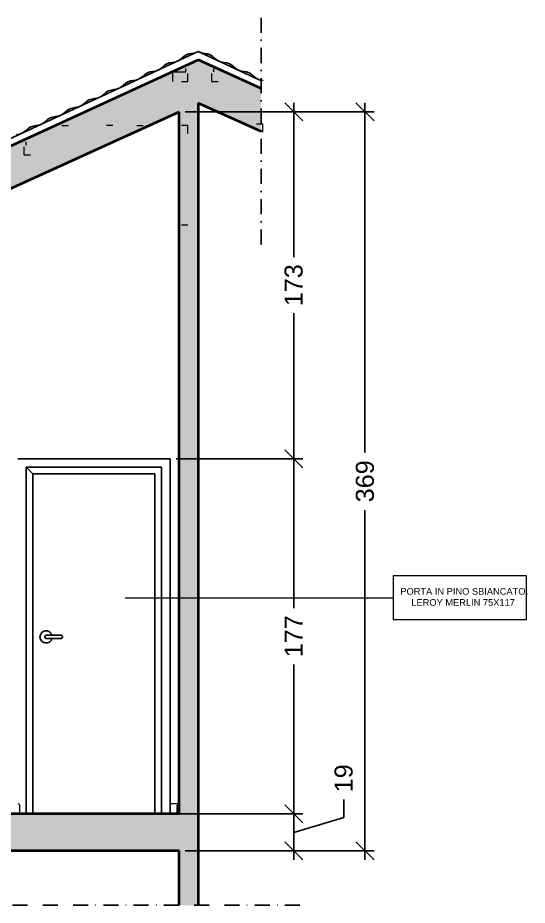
# Model space of a CAD drawing. Header units: inches. Extents: x -449 to 9267, y -5852 to 3388.
# Drawn here: x 505.4 to 759.5, y -859.4 to -416.3 of the extents above; entities that cross this region are included whole.
import ezdxf

# ---------------------------------------------------------------- set-up
doc = ezdxf.new("R2010")
doc.units = ezdxf.units.IN
doc.header["$MEASUREMENT"] = 0
doc.linetypes.add('DASHDOT', pattern=[1, 0.5, -0.25, 0, -0.25])
for name, color, linetype, lineweight in [('A-ANNO-DIMS', 3, 'Continuous', 18), ('A-ANNO-SYMB', 3, 'Continuous', 18), ('A-DETL-MCUT', 4, 'Continuous', 25), ('A-DOOR-FULL', 4, 'Continuous', 25), ('A-FURN', 8, 'Continuous', 18), ('A-SECT-MCUT', 7, 'Continuous', 35), ('A-WALL-STUD', 3, 'Continuous', 18)]:
    doc.layers.add(name, color=color, linetype=linetype, lineweight=lineweight)
doc.layers.add('TRATTEGGIO', color=32, linetype='Continuous')
doc.styles.add('ARIAL', font='Arial.ttf')
doc.styles.get("Standard").update_dxf_attribs({"font": 'Arial.ttf'})
doc.dimstyles.new('TICK_36', dxfattribs={"dimtxt": 3.6, "dimasz": 3.6, "dimexe": 1.8, "dimexo": 1.2, "dimgap": 1.8, "dimtad": 0, "dimdec": 0, "dimzin": 0, "dimdsep": 46, "dimtxsty": 'ARIAL', "dimblk": 'OBLIQUE', "dimcen": 1.8, "dimdle": 1.8, "dimclrd": 256, "dimclrt": 256, "dimadec": 0, "dimazin": 0, "dimtfac": 1, "dimtdec": 0, "dimtmove": 1, "dimatfit": 3, "dimldrblk": 'OPEN90', "dimfxl": 1, "dimtfill": 1, "dimtolj": 1, "dimtzin": 0, "dimarcsym": 0})

# ---------------------------------------------------------------- blocks, each defined once
blk = doc.blocks.new('_Oblique')
at = {"color": 0, "linetype": 'ByBlock', "lineweight": -2}
blk.add_line((-0.5, -0.5), (0.5, 0.5), dxfattribs=at)
blk = doc.blocks.new('*D64')
at = {"layer": 'A-ANNO-DIMS', "lineweight": -2, "transparency": 16777216}
for p, q in [((678.6, -458.69), (678.6, -633.37)), ((678.6, -836.81), (678.6, -662.13))]:
    blk.add_line(p, q, dxfattribs=at)
at = {"layer": 'A-ANNO-DIMS', "color": 0, "lineweight": -2, "transparency": 16777216}
for p, q in [((588.92, -463.19), (683.1, -463.19)), ((588.92, -832.31), (683.1, -832.31))]:
    blk.add_line(p, q, dxfattribs=at)
at = {"layer": 'Defpoints', "color": 0, "transparency": 16777216}
for p in [(585.92, -463.19), (678.6, -463.19), (585.92, -832.31)]:
    blk.add_point(p, dxfattribs=at)
at = {"layer": 'A-ANNO-DIMS', "lineweight": -2, "transparency": 16777216, "xscale": 9, "yscale": 9, "zscale": 9}
for p, rotation in [((678.6, -463.19), 90), ((678.6, -832.31), 270)]:
    blk.add_blockref('_Oblique', p, dxfattribs=dict(at, rotation=rotation))
at = {"layer": 'A-ANNO-DIMS', "transparency": 16777216, "insert": (678.6, -647.75), "char_height": 9, "attachment_point": 5, "rotation": 90, "style": 'ARIAL', "bg_fill": 3, "box_fill_scale": 1.25, "bg_fill_color": 256, "bg_fill_true_color": 13158600, "bg_fill_transparency": 0}
blk.add_mtext('\\A1;369', dxfattribs=at)
blk = doc.blocks.new('_Open90')
at = {"color": 0, "linetype": 'ByBlock', "lineweight": -2}
for p, q in [((-0.5, 0.5), (0, 0)), ((0, 0), (-1, 0)), ((0, 0), (-0.5, -0.5))]:
    blk.add_line(p, q, dxfattribs=at)
blk = doc.blocks.new('*D65')
at = {"layer": 'A-ANNO-DIMS', "lineweight": -2, "transparency": 16777216}
for p, q in [((643.04, -809.3), (643.04, -836.81)), ((667.98, -815.57), (667.98, -806.57)), ((643.04, -823.05), (667.98, -815.57))]:
    blk.add_line(p, q, dxfattribs=at)
at = {"layer": 'A-ANNO-DIMS', "color": 0, "lineweight": -2, "transparency": 16777216}
for p, q in [((588.92, -813.8), (647.54, -813.8)), ((588.92, -832.31), (647.54, -832.31))]:
    blk.add_line(p, q, dxfattribs=at)
at = {"layer": 'Defpoints', "color": 0, "transparency": 16777216}
for p in [(585.92, -813.8), (585.92, -832.31), (643.04, -832.31)]:
    blk.add_point(p, dxfattribs=at)
at = {"layer": 'A-ANNO-DIMS', "lineweight": -2, "transparency": 16777216, "xscale": 9, "yscale": 9, "zscale": 9}
for p, rotation in [((643.04, -813.8), 90), ((643.04, -832.31), 270)]:
    blk.add_blockref('_Oblique', p, dxfattribs=dict(at, rotation=rotation))
at = {"layer": 'A-ANNO-DIMS', "transparency": 16777216, "insert": (667.98, -796.06), "char_height": 9, "attachment_point": 5, "rotation": 90, "style": 'ARIAL', "bg_fill": 3, "box_fill_scale": 1.25, "bg_fill_color": 256, "bg_fill_true_color": 13158600, "bg_fill_transparency": 0}
blk.add_mtext('\\A1;19', dxfattribs=at)
blk = doc.blocks.new('*D89')
at = {"layer": 'A-ANNO-DIMS', "lineweight": -2, "transparency": 16777216}
for p, q in [((643.04, -631.96), (643.04, -711.11)), ((643.04, -818.3), (643.04, -739.15))]:
    blk.add_line(p, q, dxfattribs=at)
at = {"layer": 'A-ANNO-DIMS', "color": 0, "lineweight": -2, "transparency": 16777216}
for p, q in [((584.38, -636.46), (647.54, -636.46)), ((584.38, -813.8), (647.54, -813.8))]:
    blk.add_line(p, q, dxfattribs=at)
at = {"layer": 'Defpoints', "color": 0, "transparency": 16777216}
for p in [(581.38, -636.46), (643.04, -636.46), (581.38, -813.8)]:
    blk.add_point(p, dxfattribs=at)
at = {"layer": 'A-ANNO-DIMS', "lineweight": -2, "transparency": 16777216, "xscale": 9, "yscale": 9, "zscale": 9}
for p, rotation in [((643.04, -636.46), 90), ((643.04, -813.8), 270)]:
    blk.add_blockref('_Oblique', p, dxfattribs=dict(at, rotation=rotation))
at = {"layer": 'A-ANNO-DIMS', "transparency": 16777216, "insert": (643.04, -725.13), "char_height": 9, "attachment_point": 5, "rotation": 90, "style": 'ARIAL', "bg_fill": 3, "box_fill_scale": 1.25, "bg_fill_color": 256, "bg_fill_true_color": 13158600, "bg_fill_transparency": 0}
blk.add_mtext('\\A1;177', dxfattribs=at)
blk = doc.blocks.new('*D90')
at = {"layer": 'A-ANNO-DIMS', "lineweight": -2, "transparency": 16777216}
for p, q in [((643.04, -458.69), (643.04, -535.81)), ((643.04, -640.96), (643.04, -563.84))]:
    blk.add_line(p, q, dxfattribs=at)
at = {"layer": 'A-ANNO-DIMS', "color": 0, "lineweight": -2, "transparency": 16777216}
for p, q in [((588.92, -463.19), (647.54, -463.19)), ((584.38, -636.46), (647.54, -636.46))]:
    blk.add_line(p, q, dxfattribs=at)
at = {"layer": 'Defpoints', "color": 0, "transparency": 16777216}
for p in [(585.92, -463.19), (643.04, -463.19), (581.38, -636.46)]:
    blk.add_point(p, dxfattribs=at)
at = {"layer": 'A-ANNO-DIMS', "lineweight": -2, "transparency": 16777216, "xscale": 9, "yscale": 9, "zscale": 9}
for p, rotation in [((643.04, -463.19), 90), ((643.04, -636.46), 270)]:
    blk.add_blockref('_Oblique', p, dxfattribs=dict(at, rotation=rotation))
at = {"layer": 'A-ANNO-DIMS', "transparency": 16777216, "insert": (643.04, -549.83), "char_height": 9, "attachment_point": 5, "rotation": 90, "style": 'ARIAL', "bg_fill": 3, "box_fill_scale": 1.25, "bg_fill_color": 256, "bg_fill_true_color": 13158600, "bg_fill_transparency": 0}
blk.add_mtext('\\A1;173', dxfattribs=at)

msp = doc.modelspace()

# ---------------------------------------------------------------- hatches: boundary and pattern name
at = {"layer": 'A-WALL-STUD'}
h = msp.add_hatch(color=5, dxfattribs=at)
h.dxf.hatch_style = 1
h.paths.add_polyline_path([(595.43, -458.86), (626.75, -473.12), (626.75, -451.66), (595.43, -437.27), (267.47, -588), (267.47, -859.45), (286.69, -859.45), (286.69, -832.31), (585.92, -832.31), (585.92, -859.45), (595.43, -859.45), (595.43, -597.13)])
h.paths.add_polyline_path([(585.92, -813.8), (291.25, -813.8), (286.69, -813.8), (286.69, -599.43), (585.92, -463.19)], flags=16)

# ---------------------------------------------------------------- linework, layer by layer
at = {"layer": 'A-ANNO-SYMB', "color": 6}
msp.add_lwpolyline([(692.64, -716.71), (759.1, -716.71), (759.1, -694.93), (692.64, -694.93)], close=True, dxfattribs=at)
at = {"layer": 'A-DETL-MCUT', "color": 2}
msp.add_lwpolyline([(625.83, -447.24), (595.43, -433.13)], dxfattribs=at)
for centre, start, end in [((592.58, -441.45), 93.4707, 136.308), ((591.69, -426.84), 273.4707, 300.686), ((599.16, -426.84), 239.314, 266.5293), ((598.28, -441.45), 43.692, 86.5293), ((582.88, -445.95), 93.4707, 136.308), ((581.99, -431.34), 273.4707, 316.308), ((608.86, -431.34), 223.692, 266.5293), ((607.98, -445.95), 43.692, 86.5293), ((573.18, -450.45), 93.4707, 136.308), ((572.29, -435.84), 273.4707, 316.308), ((582.88, -445.95), 114.0137, 136.308), ((607.98, -445.95), 43.692, 65.9863), ((618.56, -435.84), 223.692, 266.5293), ((617.68, -450.45), 43.692, 86.5293), ((562.59, -440.34), 273.4707, 316.308), ((628.26, -440.34), 223.692, 266.5293), ((552.89, -444.84), 273.4707, 316.308), ((563.48, -454.95), 93.4707, 136.308), ((543.19, -449.34), 273.4707, 316.308), ((553.78, -459.45), 93.4707, 136.308), ((533.49, -453.84), 273.4707, 316.308), ((544.08, -463.95), 93.4707, 136.308), ((523.79, -458.34), 273.4707, 316.308), ((534.38, -468.45), 93.4707, 136.308), ((514.09, -462.84), 273.4707, 316.308), ((524.68, -472.95), 93.4707, 136.308), ((504.39, -467.34), 273.4707, 316.308), ((514.98, -477.45), 93.4707, 136.308)]:
    msp.add_arc(centre, 7.32, start, end, dxfattribs=at)
at = {"layer": 'A-DOOR-FULL', "color": 6}
for p, q in [((509.61, -640.69), (509.61, -813.8)), ((577.16, -640.69), (509.61, -640.69)), ((509.61, -813.8), (509.61, -640.69)), ((512.98, -644.06), (509.61, -640.69)), ((577.16, -640.69), (509.61, -640.69)), ((577.16, -813.8), (577.16, -640.69)), ((577.16, -813.8), (577.16, -640.69)), ((512.98, -813.8), (512.98, -644.06)), ((573.78, -644.06), (512.98, -644.06)), ((573.78, -813.8), (573.78, -644.06)), ((519.42, -724.58), (527.19, -724.58)), ((527.19, -726.26), (519.42, -726.26))]:
    msp.add_line(p, q, dxfattribs=at)
for centre, radius, start, end in [((519.51, -725.44), 3.06, 16.3451, 344.3495), ((519.79, -725.42), 0.921, 113.5134, 246.4866), ((526.71, -725.42), 0.971, 299.6227, 60.3773)]:
    msp.add_arc(centre, radius, start, end, dxfattribs=at)
at = {"layer": 'A-FURN', "color": 252}
for p, q in [((506.38, -813.8), (506.38, -809.64)), ((584.48, -808.8), (581.38, -808.8)), ((585.92, -808.8), (584.48, -808.8)), ((584.92, -813.8), (584.92, -809.64))]:
    msp.add_line(p, q, dxfattribs=at)
for centre, start, end in [((505.38, -809.81), 9.7595, 90), ((585.92, -809.81), 90, 170.2405)]:
    msp.add_arc(centre, 1.01, start, end, dxfattribs=at)
at = {"layer": 'A-SECT-MCUT', "color": 1}
for p, q in [((595.43, -597.13), (595.43, -859.45)), ((585.92, -813.8), (291.25, -813.8)), ((585.92, -832.31), (286.69, -832.31))]:
    msp.add_line(p, q, dxfattribs=at)
for points in [[(267.47, -588), (595.43, -437.27)], [(626.75, -451.53), (595.43, -437.27)], [(595.43, -458.86), (595.43, -597.13), (595.43, -597.13)], [(626.75, -473.12), (595.43, -458.86)], [(286.69, -599.43), (585.92, -463.19)], [(585.92, -813.8), (585.92, -463.19)], [(585.92, -859.45), (585.92, -832.31)]]:
    msp.add_lwpolyline(points, dxfattribs=at)
at = {"layer": 'A-WALL-STUD', "color": 5}
for p, q in [((589.26, -443.29), (589.26, -441.63)), ((603.24, -443.29), (603.24, -441.63)), ((582.66, -448.1), (582.66, -443.29)), ((582.66, -443.29), (589.26, -443.29)), ((590.25, -448.1), (590.25, -444.1)), ((602.25, -448.1), (602.25, -444.1)), ((587.05, -448.1), (590.25, -448.1)), ((602.25, -448.1), (605.4, -448.1)), ((527.31, -470.08), (530.46, -470.08)), ((552.76, -470.1), (549.57, -470.1)), ((564.76, -470.1), (567.92, -470.1)), ((509.59, -479.89), (509.59, -478.24)), ((508.6, -484.71), (508.6, -480.71)), ((508.6, -484.71), (511.75, -484.71))]:
    msp.add_line(p, q, dxfattribs=at)
at = {"layer": 'TRATTEGGIO', "color": 4, "linetype": 'DASHDOT', "ltscale": 15}
for p, q in [((626.75, -416.28), (626.75, -532.55)), ((646.18, -859.45), (229.72, -859.45))]:
    msp.add_line(p, q, dxfattribs=at)

# ---------------------------------------------------------------- texts
at = {"layer": 'A-ANNO-SYMB', "color": 3, "insert": (695.88, -701.06), "char_height": 3.3105, "attachment_point": 1}
msp.add_mtext_dynamic_manual_height_columns('\\pi0.35403;{\\C256;PORTA IN PINO SBIANCATO, \\P\\pi5.84137;LEROY MERLIN 75X117}', width=62.0849, gutter_width=1, heights=[0], dxfattribs=at)

# ---------------------------------------------------------------- next in the draw order: dimensions: what is measured, and where the dimension line sits
at = {"layer": 'A-ANNO-DIMS', "color": 3}
dim = msp.add_linear_dim(base=(678.6, -463.19), p1=(585.92, -832.31), p2=(585.92, -463.19), angle=90, dimstyle='TICK_36', override={"dimscale": 2.5}, dxfattribs=at)
dim.commit()
dim.dimension.update_dxf_attribs({"geometry": '*D64', "text_midpoint": (678.6, -647.75)})

# ---------------------------------------------------------------- next in the draw order: linework, layer by layer
at = {"layer": 'A-DETL-MCUT', "color": 2}
msp.add_lwpolyline([(266.82, -585.63), (595.43, -433.13)], dxfattribs=at)

# ---------------------------------------------------------------- next in the draw order: dimensions: what is measured, and where the dimension line sits
at = {"layer": 'A-ANNO-DIMS', "color": 3}
dim = msp.add_linear_dim(base=(643.04, -832.31), p1=(585.92, -813.8), p2=(585.92, -832.31), angle=90, dimstyle='TICK_36', override={"dimscale": 2.5}, dxfattribs=at)
dim.commit()
dim.dimension.update_dxf_attribs({"geometry": '*D65', "text_midpoint": (667.98, -802.07)})

# ---------------------------------------------------------------- next in the draw order: dimensions: what is measured, and where the dimension line sits
dim = msp.add_linear_dim(base=(643.04, -636.46), p1=(581.38, -813.8), p2=(581.38, -636.46), angle=90, dimstyle='TICK_36', override={"dimscale": 2.5}, dxfattribs=at)
dim.commit()
dim.dimension.update_dxf_attribs({"geometry": '*D89', "text_midpoint": (643.04, -725.13)})

# ---------------------------------------------------------------- next in the draw order: linework, layer by layer
at = {"layer": 'A-ANNO-SYMB', "color": 3}
msp.add_line((692.64, -706.18), (558.99, -706.18), dxfattribs=at)

# ---------------------------------------------------------------- next in the draw order: dimensions: what is measured, and where the dimension line sits
at = {"layer": 'A-ANNO-DIMS', "color": 3}
dim = msp.add_linear_dim(base=(643.04, -463.19), p1=(581.38, -636.46), p2=(585.92, -463.19), angle=90, dimstyle='TICK_36', override={"dimscale": 2.5}, dxfattribs=at)
dim.commit()
dim.dimension.update_dxf_attribs({"geometry": '*D90', "text_midpoint": (643.04, -549.83)})

# ---------------------------------------------------------------- next in the draw order: linework, layer by layer
at = {"layer": 'A-DOOR-FULL', "color": 6}
for p, q in [((581.38, -636.46), (505.38, -636.46)), ((581.38, -813.8), (581.38, -636.46))]:
    msp.add_line(p, q, dxfattribs=at)
at = {"layer": 'A-WALL-STUD', "color": 5}
for p, q in [((627.68, -469.47), (624.48, -469.47)), ((627.68, -473.47), (627.68, -469.47)), ((590.25, -470.1), (587.05, -470.1)), ((590.25, -474.1), (590.25, -470.1)), ((586.99, -519.61), (590.19, -519.61))]:
    msp.add_line(p, q, dxfattribs=at)

doc.saveas('drawing.dxf')
